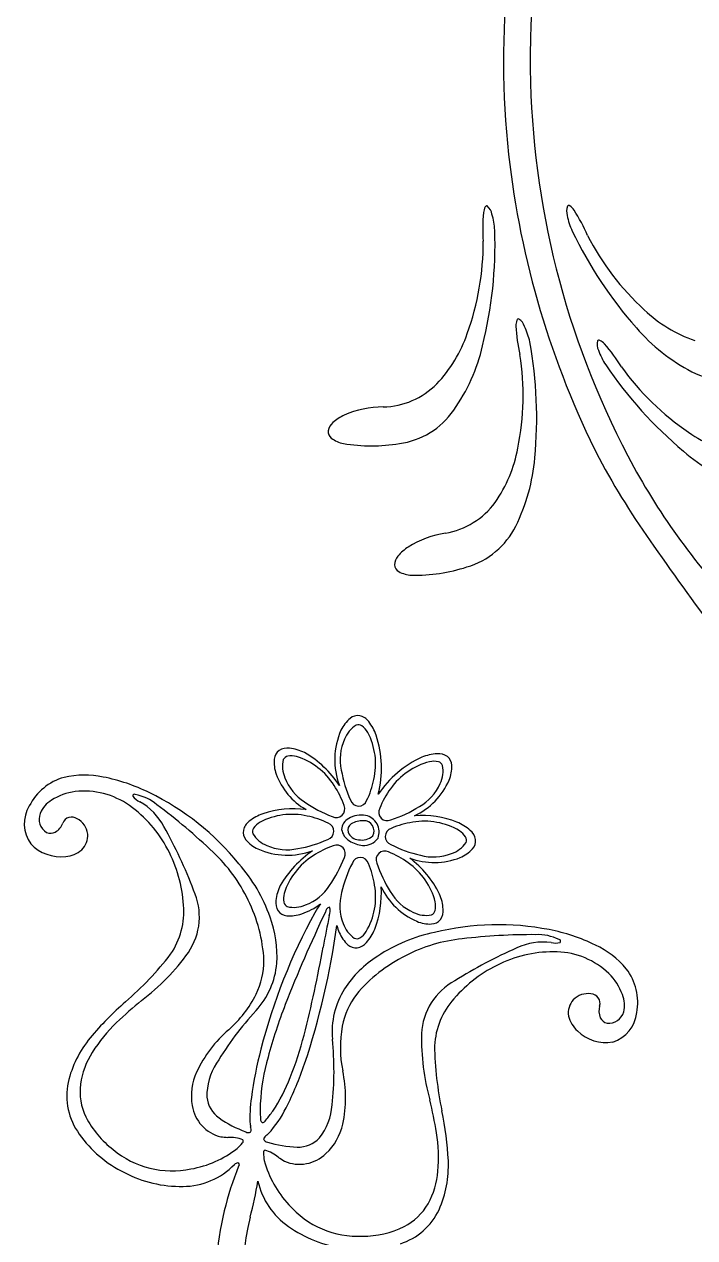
# Model space of a CAD drawing. Extents: x -4 to 4, y -4.07 to 4.07.
# Drawn here: x -3.996 to -3.417, y -1.088 to -0.04 of the extents above; entities that cross this region are included whole.
import ezdxf

# ---------------------------------------------------------------- set-up
doc = ezdxf.new("R2010")
doc.units = 0

msp = doc.modelspace()

# ---------------------------------------------------------------- linework, layer by layer
at = {"color": 7, "linetype": 'CONTINUOUS'}
for centre, radius, start, end in [((-2.857848, -0.070385), 0.700885, 148.846881, 181.621015), ((-2.853617, -0.071633), 0.728176, 161.614394, 186.362575), ((-2.81946, -0.069781), 0.739275, 181.583689, 208.474788), ((-2.810702, -0.067028), 0.771337, 186.349321, 206.782148), ((-3.585458, -0.203718), 0.013651, 153.107504, 174.464464), ((-3.596264, -0.198039), 0.001456, 69.183797, 160.098452), ((-3.60407, -0.206077), 0.012554, 10.280408, 48.469968), ((-3.514725, -0.201241), 0.012554, 159.067426, 197.259214), ((-3.525362, -0.197724), 0.001456, 47.435527, 138.346282), ((-3.532318, -0.207756), 0.013652, 33.07671, 54.43367), ((-3.46788, -0.216076), 0.131876, 174.048141, 184.831493), ((-3.648477, -0.220942), 0.059281, 3.137053, 16.771322), ((-3.468479, -0.193889), 0.059278, 190.769593, 204.404774), ((-3.630857, -0.273078), 0.131875, 22.708717, 33.492297), ((-3.95392, -0.229681), 0.364833, 346.082521, 361.882308), ((-3.193603, -0.060414), 0.364831, 205.657425, 221.45744), ((-3.830653, -0.228312), 0.231368, 340.152597, 360.279352), ((-3.303528, -0.116186), 0.231377, 207.26125, 227.387323), ((-3.377874, -0.199924), 0.119431, 226.437829, 251.054167), ((-3.557349, -0.299806), 0.013652, 161.596714, 182.953674), ((-3.439237, -0.294665), 0.131876, 182.540078, 193.32343), ((-3.568876, -0.295784), 0.001456, 77.678796, 168.591696), ((-3.57541, -0.304887), 0.012554, 18.772898, 56.962681), ((-3.617136, -0.326148), 0.059283, 11.630117, 25.263928), ((-3.344521, -0.196478), 0.161655, 220.728978, 242.537979), ((-3.72602, -0.268184), 0.11943, 316.485907, 341.102245), ((-3.917933, -0.379894), 0.364827, 354.57423, 370.374245), ((-3.488393, -0.315934), 0.012554, 167.511981, 205.703992), ((-3.499431, -0.314017), 0.001456, 55.87833, 146.79006), ((-3.504838, -0.324962), 0.013652, 41.521377, 62.878337), ((-3.75719, -0.280549), 0.161656, 325.002427, 346.811202), ((-3.443732, -0.301873), 0.059274, 199.212911, 212.849006), ((-3.592718, -0.40404), 0.131872, 31.150512, 41.934321), ((-3.796239, -0.360335), 0.231381, 348.644767, 368.770385), ((-3.191439, -0.1295), 0.364813, 214.099363, 229.900063), ((-3.291973, -0.200794), 0.231376, 215.70387, 235.829944), ((-3.387367, -0.279465), 0.068261, 242.32601, 289.840191), ((-3.686833, -0.303923), 0.066413, 271.032709, 315.568373), ((-3.704417, -0.411082), 0.036761, 113.835065, 132.364149), ((-3.684867, -0.456843), 0.086522, 90.509619, 113.431182), ((-3.680826, -0.334323), 0.068259, 277.69984, 325.214241), ((-3.721362, -0.393126), 0.012083, 130.367836, 169.259766), ((-3.726097, -0.391548), 0.007168, 174.60701, 232.532337), ((-3.715449, -0.377691), 0.024644, 232.481007, 259.576879), ((-3.353218, -0.29454), 0.119431, 234.880147, 259.496258), ((-3.695679, -0.257693), 0.146256, 260.464656, 279.444263), ((-3.686853, -0.384321), 0.11943, 324.977943, 349.594281), ((-3.320732, -0.286232), 0.161657, 229.17171, 250.980484), ((-3.715853, -0.401152), 0.161655, 333.493667, 355.302668), ((-2.871474, -0.076116), 0.71325, 208.330281, 215.528618), ((-2.945682, -0.133818), 0.597804, 208.847496, 224.274077), ((-3.642818, -0.413881), 0.066413, 279.524485, 324.060149), ((-3.618292, -0.564835), 0.086522, 99.001063, 121.922626), ((-3.632387, -0.44306), 0.06826, 286.19144, 333.705621), ((-3.644384, -0.522462), 0.036762, 122.327418, 140.856503), ((-0.701281, 1.434266), 3.357257, 214.983658, 216.666519), ((-3.663795, -0.507205), 0.012083, 138.858156, 177.750086), ((-3.668711, -0.506343), 0.007169, 183.102511, 241.027623), ((-3.660225, -0.491067), 0.024643, 240.971339, 268.067211), ((-3.658394, -0.369468), 0.146253, 268.956704, 287.93654), ((-3.69488, -0.662517), 0.030064, 129.872959, 154.833143), ((-3.707533, -0.647326), 0.010294, 81.085334, 130.027488), ((-3.709184, -0.650581), 0.013811, 37.252942, 76.404873), ((-3.664122, -0.675288), 0.063352, 156.208924, 200.60579), ((-3.729688, -0.667396), 0.040322, 19.428714, 38.635917), ((-3.781223, -0.682674), 0.094045, 346.241415, 377.762608), ((-3.76951, -0.675532), 0.010293, 126.084431, 175.028336), ((-3.768376, -0.679002), 0.013811, 82.251526, 121.403233), ((-3.770984, -0.705393), 0.040324, 64.429338, 83.635631), ((-3.797589, -0.745686), 0.088401, 32.965606, 60.142833), ((-3.636745, -0.710306), 0.040325, 93.505352, 112.712101), ((-3.638033, -0.683817), 0.013811, 55.737018, 94.889839), ((-3.74982, -0.677326), 0.030064, 174.874769, 199.834726), ((-3.615182, -0.754846), 0.089776, 114.431273, 146.305444), ((-3.636728, -0.680409), 0.010294, 2.112479, 51.05529), ((-3.656484, -0.681219), 0.030066, 337.306957, 362.266235), ((-3.948003, -0.737077), 0.048493, 105.790631, 153.113179), ((-3.943752, -0.766392), 0.077956, 77.976177, 102.932737), ((-3.958493, -0.847559), 0.160432, 63.776572, 78.865691), ((-3.722945, -0.667359), 0.058727, 200.085136, 240.030682), ((-3.943903, -0.770254), 0.06792, 54.82203, 96.514845), ((-3.684152, -0.668921), 0.06034, 295.048241, 336.669227), ((-3.960503, -0.730238), 0.023051, 119.910153, 157.775348), ((-3.945916, -0.749791), 0.047362, 96.904034, 123.413499), ((-3.987623, -0.908917), 0.228348, 39.013337, 64.022665), ((-3.965779, -0.730583), 0.029786, 148.787757, 215.652642), ((-3.969641, -0.726517), 0.013183, 157.722999, 239.929096), ((-3.965439, -0.800881), 0.105361, 27.222579, 54.844648), ((-3.776168, -0.759878), 0.040324, 109.428697, 128.635445), ((-3.762948, -0.802408), 0.084846, 82.778201, 108.294234), ((-3.704727, -0.744126), 0.021129, 79.252159, 120.471948), ((-3.703829, -0.737703), 0.014654, 339.436842, 438.017388), ((-3.652557, -0.808026), 0.084656, 68.782228, 94.096786), ((-3.975956, -0.72498), 0.014603, 299.394197, 339.945424), ((-3.954607, -0.732802), 0.008134, 54.914647, 159.757449), ((-3.957762, -0.741287), 0.017046, 6.343289, 62.656479), ((-3.792985, -0.739372), 0.01381, 127.252437, 166.404813), ((-3.710207, -0.735982), 0.011347, 117.4763, 177.627838), ((-3.709766, -0.735879), 0.006417, 123.852118, 198.086729), ((-3.703033, -0.749325), 0.021418, 89.040271, 118.768881), ((-3.702302, -0.736673), 0.008771, 330.722075, 452.43346), ((-3.637213, -0.766421), 0.040325, 48.50455, 67.710843), ((-3.972751, -0.730022), 0.008643, 246.136576, 297.280907), ((-3.95705, -0.741024), 0.01631, 312.591179, 365.69784), ((-3.796239, -0.737721), 0.010294, 171.084677, 220.028145), ((-3.781048, -0.725066), 0.030065, 219.875024, 244.834755), ((-3.708282, -0.733386), 0.013432, 189.11211, 241.276101), ((-3.706449, -0.734154), 0.010124, 201.543707, 267.308605), ((-3.704048, -0.730506), 0.014059, 258.193033, 311.946424), ((-3.702594, -0.734033), 0.015284, 266.833896, 324.769536), ((-3.619394, -0.746779), 0.013811, 10.736125, 49.887165), ((-3.61606, -0.745293), 0.010293, 317.114706, 366.058174), ((-3.96433, -0.72363), 0.035344, 223.466535, 277.311409), ((-3.961745, -0.734298), 0.024464, 274.484313, 310.025295), ((-3.973681, -0.807715), 0.115839, 3.421199, 28.363718), ((-3.768326, -0.694688), 0.062985, 246.111441, 290.178283), ((-3.691549, -0.833172), 0.096589, 124.746884, 149.236573), ((-3.701485, -0.726426), 0.022951, 234.732528, 265.120259), ((-3.6306, -0.731897), 0.030064, 292.304959, 317.265596), ((-3.915311, -0.857437), 0.139865, 19.343788, 41.275652), ((-3.641527, -0.703219), 0.060747, 249.550456, 291.574375), ((-3.71776, -0.832039), 0.09053, 26.777695, 52.581157), ((-3.738173, -0.801172), 0.040323, 154.428396, 173.635145), ((-3.771881, -0.791006), 0.08468, 338.785983, 364.092617), ((-3.632753, -0.759415), 0.060338, 205.048934, 246.669699), ((-3.764563, -0.798564), 0.01381, 172.252927, 211.405525), ((-3.674133, -0.806821), 0.040321, 3.504561, 22.712675), ((-3.923666, -0.806304), 0.065848, 325.829698, 364.792871), ((-3.768032, -0.799698), 0.010293, 216.084869, 265.027898), ((-3.772321, -0.757718), 0.053128, 287.848225, 307.612878), ((-3.661799, -0.853542), 0.094799, 145.467741, 150.92127), ((-3.647647, -0.805532), 0.01381, 325.734118, 364.887606), ((-3.302214, -1.0507), 0.504887, 151.199926, 165.619406), ((-3.872755, -0.844565), 0.095468, 356.098983, 380.51458), ((-3.766238, -0.780006), 0.030066, 264.874053, 289.83333), ((-3.645049, -0.787083), 0.030065, 247.304939, 272.26467), ((-3.64424, -0.806837), 0.010294, 272.112616, 321.054552), ((-3.586369, -1.046096), 0.228351, 78.895606, 103.904934), ((-4.390889, -0.726438), 0.671552, 341.643717, 352.115135), ((-3.682971, -0.806099), 0.044497, 196.266206, 204.251151), ((-3.695726, -0.812964), 0.030065, 202.306792, 227.266296), ((-3.730252, -0.806352), 0.040326, 318.504778, 337.710616), ((-3.613018, -0.961428), 0.13987, 101.642461, 123.573644), ((-3.572611, -0.979577), 0.16043, 64.052355, 79.141703), ((-3.709123, -0.827505), 0.010294, 227.113303, 276.056333), ((-3.710609, -0.824172), 0.013811, 280.736014, 319.887276), ((-3.535431, -0.905937), 0.077955, 39.984836, 64.942076), ((-4.099663, -0.663672), 0.292202, 310.934472, 322.069959), ((-3.639207, -0.925496), 0.09547, 122.403631, 146.819001), ((-3.538924, -0.946531), 0.105363, 88.074121, 115.695964), ((-3.53764, -0.909109), 0.06792, 46.402897, 88.096156), ((-3.846983, -0.845053), 0.069733, 317.681535, 355.058222), ((-3.536471, -0.956953), 0.115842, 114.554393, 139.496685), ((-3.514364, -0.885115), 0.048493, 349.804696, 397.127683), ((-3.523696, -0.894), 0.047364, 19.505547, 46.015012), ((-3.660063, -0.910345), 0.069733, 147.859315, 185.236226), ((-3.509118, -0.894358), 0.017046, 80.2617, 136.575968), ((-3.506518, -0.885687), 0.008134, 343.161081, 448.005543), ((-3.500264, -0.887194), 0.023046, 345.138464, 383.010349), ((-3.724068, -1.095415), 0.280052, 131.112465, 140.01839), ((-3.575522, -0.92567), 0.065849, 138.124743, 177.087471), ((-3.509527, -0.893718), 0.01631, 137.22056, 190.328307), ((-3.484769, -0.892319), 0.014603, 162.97534, 203.526123), ((-3.599582, -1.074117), 0.26743, 137.079379, 149.276435), ((-3.501725, -0.891183), 0.024465, 192.893973, 228.43406), ((-3.490367, -0.894408), 0.008643, 205.637419, 256.78175), ((-3.490734, -0.889737), 0.013184, 262.990406, 345.196503), ((-3.496268, -0.890652), 0.029787, 287.266442, 354.130696), ((-3.493231, -0.884232), 0.035344, 225.606437, 279.452179), ((-3.864933, -0.975991), 0.095384, 140.617442, 166.677936), ((-3.995558, -0.943917), 0.26744, 353.642071, 365.838899), ((-3.349106, -0.917996), 0.292212, 180.848602, 191.98386), ((-3.444811, -1.014691), 0.357814, 165.533804, 172.367165), ((-3.7857, -0.965952), 0.052217, 146.968418, 180.800491), ((-4.022483, -0.847078), 0.283903, 333.002837, 341.337301), ((-3.902389, -0.965411), 0.056523, 168.365346, 216.101369), ((-3.812617, -0.963927), 0.025444, 186.213367, 234.654028), ((-3.699103, -0.983325), 0.101645, 170.85182, 183.980862), ((-3.781849, -0.969845), 0.052217, 322.117499, 355.949796), ((-3.774171, -0.910234), 0.091483, 234.46768, 250.728156), ((-3.852106, -0.935844), 0.091813, 317.171061, 334.095198), ((-3.90908, -1.035964), 0.280054, 2.899192, 11.805117), ((-3.757137, -0.983668), 0.043882, 188.800256, 191.402977), ((-3.807635, -0.994807), 0.007877, 346.978776, 378.222426), ((-3.863528, -0.93897), 0.103513, 215.252178, 243.892366), ((-3.802167, -0.994147), 0.003286, 228.028148, 312.188098), ((-3.781748, -1.006091), 0.007878, 124.699588, 155.940763), ((-3.785714, -1.002268), 0.003285, 190.731009, 274.898745), ((-3.815315, -0.966766), 0.043872, 311.51993, 314.123109), ((-3.757452, -0.918438), 0.091487, 252.190558, 268.450578), ((-3.759155, -0.98446), 0.025443, 268.263693, 316.70523), ((-3.858974, -0.981172), 0.062724, 270.433566, 315.80418), ((-3.542446, -1.133907), 0.28879, 158.169326, 166.190438), ((-3.810669, -1.028195), 0.004689, 95.040555, 135.325672), ((-3.811471, -1.025144), 0.001666, 304.548067, 436.464933), ((-3.724693, -1.025629), 0.095385, 336.240729, 362.300998), ((-3.860267, -0.938536), 0.105373, 242.404225, 270.96138), ((-4.116361, -0.987021), 0.326688, 345.195805, 350.778976), ((-3.730388, -1.024858), 0.065143, 192.872107, 235.303126), ((-3.584171, -1.123454), 0.245777, 166.234962, 208.4917), ((-3.688103, -1.040055), 0.056106, 287.934616, 334.669774), ((-3.588662, -1.12345), 0.218373, 165.965974, 204.127451), ((-3.704795, -0.99039), 0.10806, 234.549148, 261.741289)]:
    msp.add_arc(centre, radius, start, end, dxfattribs=at)
at = {"color": 2, "linetype": 'CONTINUOUS'}
for centre, radius, start, end in [((-3.695641, -0.666712), 0.025193, 121.811836, 158.413126), ((-3.707159, -0.650322), 0.005319, 54.952928, 109.343085), ((-3.714927, -0.661053), 0.018566, 30.77444, 54.342705), ((-3.680414, -0.674891), 0.042409, 155.705525, 192.570585), ((-3.751477, -0.679059), 0.059271, 347.250164, 387.650135), ((-3.747397, -0.680832), 0.025189, 166.809406, 203.416503), ((-3.767126, -0.677388), 0.00532, 99.95459, 154.339551), ((-3.76503, -0.690469), 0.018568, 75.779233, 99.346364), ((-3.77815, -0.72905), 0.059278, 32.251906, 72.646101), ((-3.630771, -0.734289), 0.059275, 104.492467, 144.889772), ((-3.641947, -0.695102), 0.018567, 77.794764, 101.362575), ((-3.639201, -0.682143), 0.00532, 22.797099, 77.184441), ((-3.659082, -0.684598), 0.025193, 333.727177, 370.328243), ((-3.730843, -0.67585), 0.042407, 200.704225, 237.571519), ((-3.614184, -0.665324), 0.109252, 189.907223, 204.190644), ((-3.788168, -0.737765), 0.07243, 18.483594, 33.852909), ((-3.764756, -0.678129), 0.072455, 333.487456, 348.850839), ((-3.621205, -0.743493), 0.072423, 143.284946, 158.655858), ((-3.675363, -0.678797), 0.042408, 299.568528, 336.436045), ((-3.690774, -0.62225), 0.109253, 234.907141, 249.190334), ((-3.706816, -0.707929), 0.00735, 197.113344, 339.755187), ((-3.764506, -0.781672), 0.059278, 77.251335, 117.646641), ((-3.72615, -0.71788), 0.00735, 242.112061, 384.753602), ((-3.682148, -0.720541), 0.00735, 152.383084, 295.029163), ((-3.712706, -0.623264), 0.109254, 287.94846, 302.231881), ((-3.782511, -0.745114), 0.018567, 120.778676, 144.346714), ((-3.765426, -0.794914), 0.072424, 63.48373, 78.853501), ((-3.735634, -0.737004), 0.00735, 287.110503, 429.7587), ((-3.649687, -0.800896), 0.072443, 98.286112, 113.652462), ((-3.649946, -0.787599), 0.059271, 59.491181, 99.891152), ((-3.793242, -0.737347), 0.00532, 144.956418, 199.342678), ((-3.776854, -0.725831), 0.025191, 211.810042, 248.414235), ((-3.778241, -0.644378), 0.109245, 279.907938, 294.192501), ((-3.676554, -0.741553), 0.00735, 107.385224, 250.029791), ((-3.630142, -0.751993), 0.018568, 32.795343, 56.361114), ((-3.619035, -0.74477), 0.00532, 337.803088, 392.189131), ((-3.768674, -0.710606), 0.042405, 245.703152, 282.571786), ((-3.705803, -0.818343), 0.072416, 108.484746, 123.857027), ((-3.725685, -0.756337), 0.00735, 332.114613, 474.753279), ((-3.684371, -0.761418), 0.007351, 62.385319, 205.027011), ((-3.707329, -0.822368), 0.072432, 53.286042, 68.654673), ((-3.629379, -0.651164), 0.109249, 242.948279, 257.232385), ((-3.634827, -0.73245), 0.02519, 288.724376, 325.330803), ((-3.71452, -0.808334), 0.059271, 122.249464, 162.648325), ((-3.821306, -0.720968), 0.109243, 324.907152, 339.192172), ((-3.614987, -0.814187), 0.109257, 152.950237, 167.233202), ((-3.705384, -0.767011), 0.00735, 17.382924, 160.02976), ((-3.764713, -0.793876), 0.072429, 8.285434, 23.654977), ((-3.587098, -0.73086), 0.109251, 197.949052, 212.232702), ((-3.698117, -0.812793), 0.059273, 14.49181, 54.89067), ((-3.642239, -0.716832), 0.042408, 254.569078, 291.435479), ((-3.767714, -0.761032), 0.042406, 290.704082, 327.570929), ((-3.751429, -0.79362), 0.05927, 329.491042, 369.891235), ((-3.753096, -0.795218), 0.018567, 165.778442, 189.345573), ((-3.680664, -0.801327), 0.042407, 164.568408, 201.436149), ((-3.642627, -0.768202), 0.042409, 209.569075, 246.435029), ((-3.766176, -0.797313), 0.00532, 189.958363, 244.342457), ((-3.762732, -0.777584), 0.02519, 256.80911, 293.414197), ((-3.64843, -0.784486), 0.025191, 243.725642, 280.330729), ((-3.645974, -0.804364), 0.00532, 292.797748, 347.183792), ((-3.658934, -0.801619), 0.018567, 347.795253, 371.363518), ((-3.69628, -0.808738), 0.025191, 198.725046, 235.330133), ((-3.715823, -0.813425), 0.018567, 302.796463, 326.364048), ((-3.7086, -0.824531), 0.00532, 247.802438, 302.189781)]:
    msp.add_arc(centre, radius, start, end, dxfattribs=at)
at = {"color": 1, "linetype": 'CONTINUOUS'}
for centre, radius, start, end in [((-3.900542, -0.706427), 0.001399, 52.516475, 194.069108), ((-3.889522, -0.696848), 0.01586, 218.709747, 247.084112), ((-3.906873, -0.744998), 0.040325, 50.078617, 79.740747), ((-3.922806, -0.758317), 0.054136, 27.90207, 59.951325), ((-4.186745, -1.123623), 0.511092, 46.126073, 53.256866), ((-4.239273, -0.936403), 0.417254, 20.839997, 29.177665), ((-3.924451, -0.854254), 0.135145, 25.343804, 47.137815), ((-3.8996, -0.8108), 0.055228, 325.966595, 384.428082), ((-3.92092, -0.855396), 0.132468, 2.907496, 26.444239), ((-2.684195, -1.310216), 1.165624, 154.424115, 158.698801), ((-3.730569, -0.807485), 0.005058, 106.417024, 174.60023), ((-3.741735, -0.805978), 0.010295, 338.061801, 378.960049), ((-2.435201, -1.077778), 1.324374, 168.327064, 169.526139), ((-3.556964, -1.337497), 0.511149, 89.662207, 96.792313), ((-3.551955, -0.866636), 0.040328, 63.176268, 92.836821), ((-4.75225, -0.65725), 1.030543, 345.617279, 349.953594), ((-3.603805, -0.964402), 0.135153, 95.780751, 117.573627), ((-3.402181, -1.219748), 0.417249, 113.740963, 122.07886), ((-3.547274, -0.886867), 0.054137, 82.965823, 115.015078), ((-3.536763, -0.817759), 0.015861, 255.834977, 284.208214), ((-3.533747, -0.832046), 0.001399, 308.843928, 450.397628), ((-4.0137, -0.726122), 0.197277, 307.273583, 324.132073), ((-3.85707, -0.848105), 0.068449, 334.295146, 359.520951), ((-3.607313, -0.963176), 0.132468, 116.474001, 140.010971), ((-3.597432, -0.914745), 0.055227, 118.489658, 176.95093), ((-3.88618, -0.832317), 0.101539, 311.39637, 333.392726), ((-3.653853, -0.918862), 0.068452, 143.397376, 168.622729), ((-3.62993, -1.202433), 0.414514, 129.613161, 133.610396), ((-3.335508, -1.054606), 0.465953, 158.888675, 164.752649), ((-3.823114, -0.999409), 0.134266, 133.679487, 147.883232), ((-3.747305, -0.991693), 0.109857, 130.763909, 154.900534), ((-3.62111, -0.923819), 0.101542, 169.525378, 191.52128), ((-3.455349, -0.915988), 0.197277, 178.785623, 195.644113), ((-4.079818, -0.827557), 0.336889, 338.734999, 345.266554), ((-3.878034, -0.965454), 0.069701, 147.522077, 171.821652), ((-3.609005, -0.982085), 0.183022, 164.139985, 176.970216), ((-3.802521, -0.965524), 0.048755, 155.225101, 190.102915), ((-3.895823, -0.900515), 0.138967, 325.699944, 339.25428), ((-3.828, -0.96723), 0.109856, 348.017381, 372.154234), ((-3.896697, -0.961824), 0.05072, 172.882073, 205.778117), ((-3.818134, -0.969216), 0.032749, 188.535567, 256.38931), ((-3.673941, -0.977668), 0.117947, 177.445576, 183.24794), ((-4.048668, -1.064571), 0.414475, 9.307073, 13.304996), ((-3.868848, -0.946437), 0.082506, 206.989405, 232.727014), ((-3.786533, -0.985042), 0.005211, 172.376275, 224.722944), ((-3.869301, -0.917997), 0.107207, 320.268672, 325.430378), ((-3.790457, -0.984658), 0.004057, 273.125779, 332.640281), ((-3.768172, -0.979645), 0.048756, 312.814603, 347.692418), ((-3.755386, -0.168301), 0.835719, 265.163984, 265.578805), ((-3.818282, -1.032793), 0.031297, 68.501616, 92.798472), ((-3.836014, -0.983386), 0.03684, 311.141317, 321.524453), ((-3.808369, -1.004802), 0.001923, 308.484434, 395.923901), ((-3.772174, -1.019096), 0.134267, 355.0348, 369.238545), ((-3.867907, -0.950828), 0.079655, 230.274589, 281.79149), ((-3.867463, -0.939326), 0.090867, 280.035228, 307.795067), ((-3.78719, -1.014507), 0.001923, 107.000432, 194.435161), ((-3.75222, -1.01409), 0.036843, 181.394404, 191.776396), ((-3.796158, -1.042809), 0.031291, 50.118764, 74.417659), ((-3.757943, -0.992004), 0.03275, 246.528956, 314.382489), ((-3.700569, -0.997905), 0.090865, 195.122014, 222.882982), ((-3.325266, -0.315436), 0.835441, 237.34167, 237.756721), ((-3.707886, -1.025121), 0.0697, 331.095513, 355.395314), ((-3.69081, -1.033478), 0.05072, 297.139853, 330.035897), ((-3.707149, -1.007348), 0.079655, 221.126415, 272.64397), ((-3.70375, -1.00441), 0.082509, 270.191136, 295.928293)]:
    msp.add_arc(centre, radius, start, end, dxfattribs=at)

doc.saveas('drawing.dxf')
